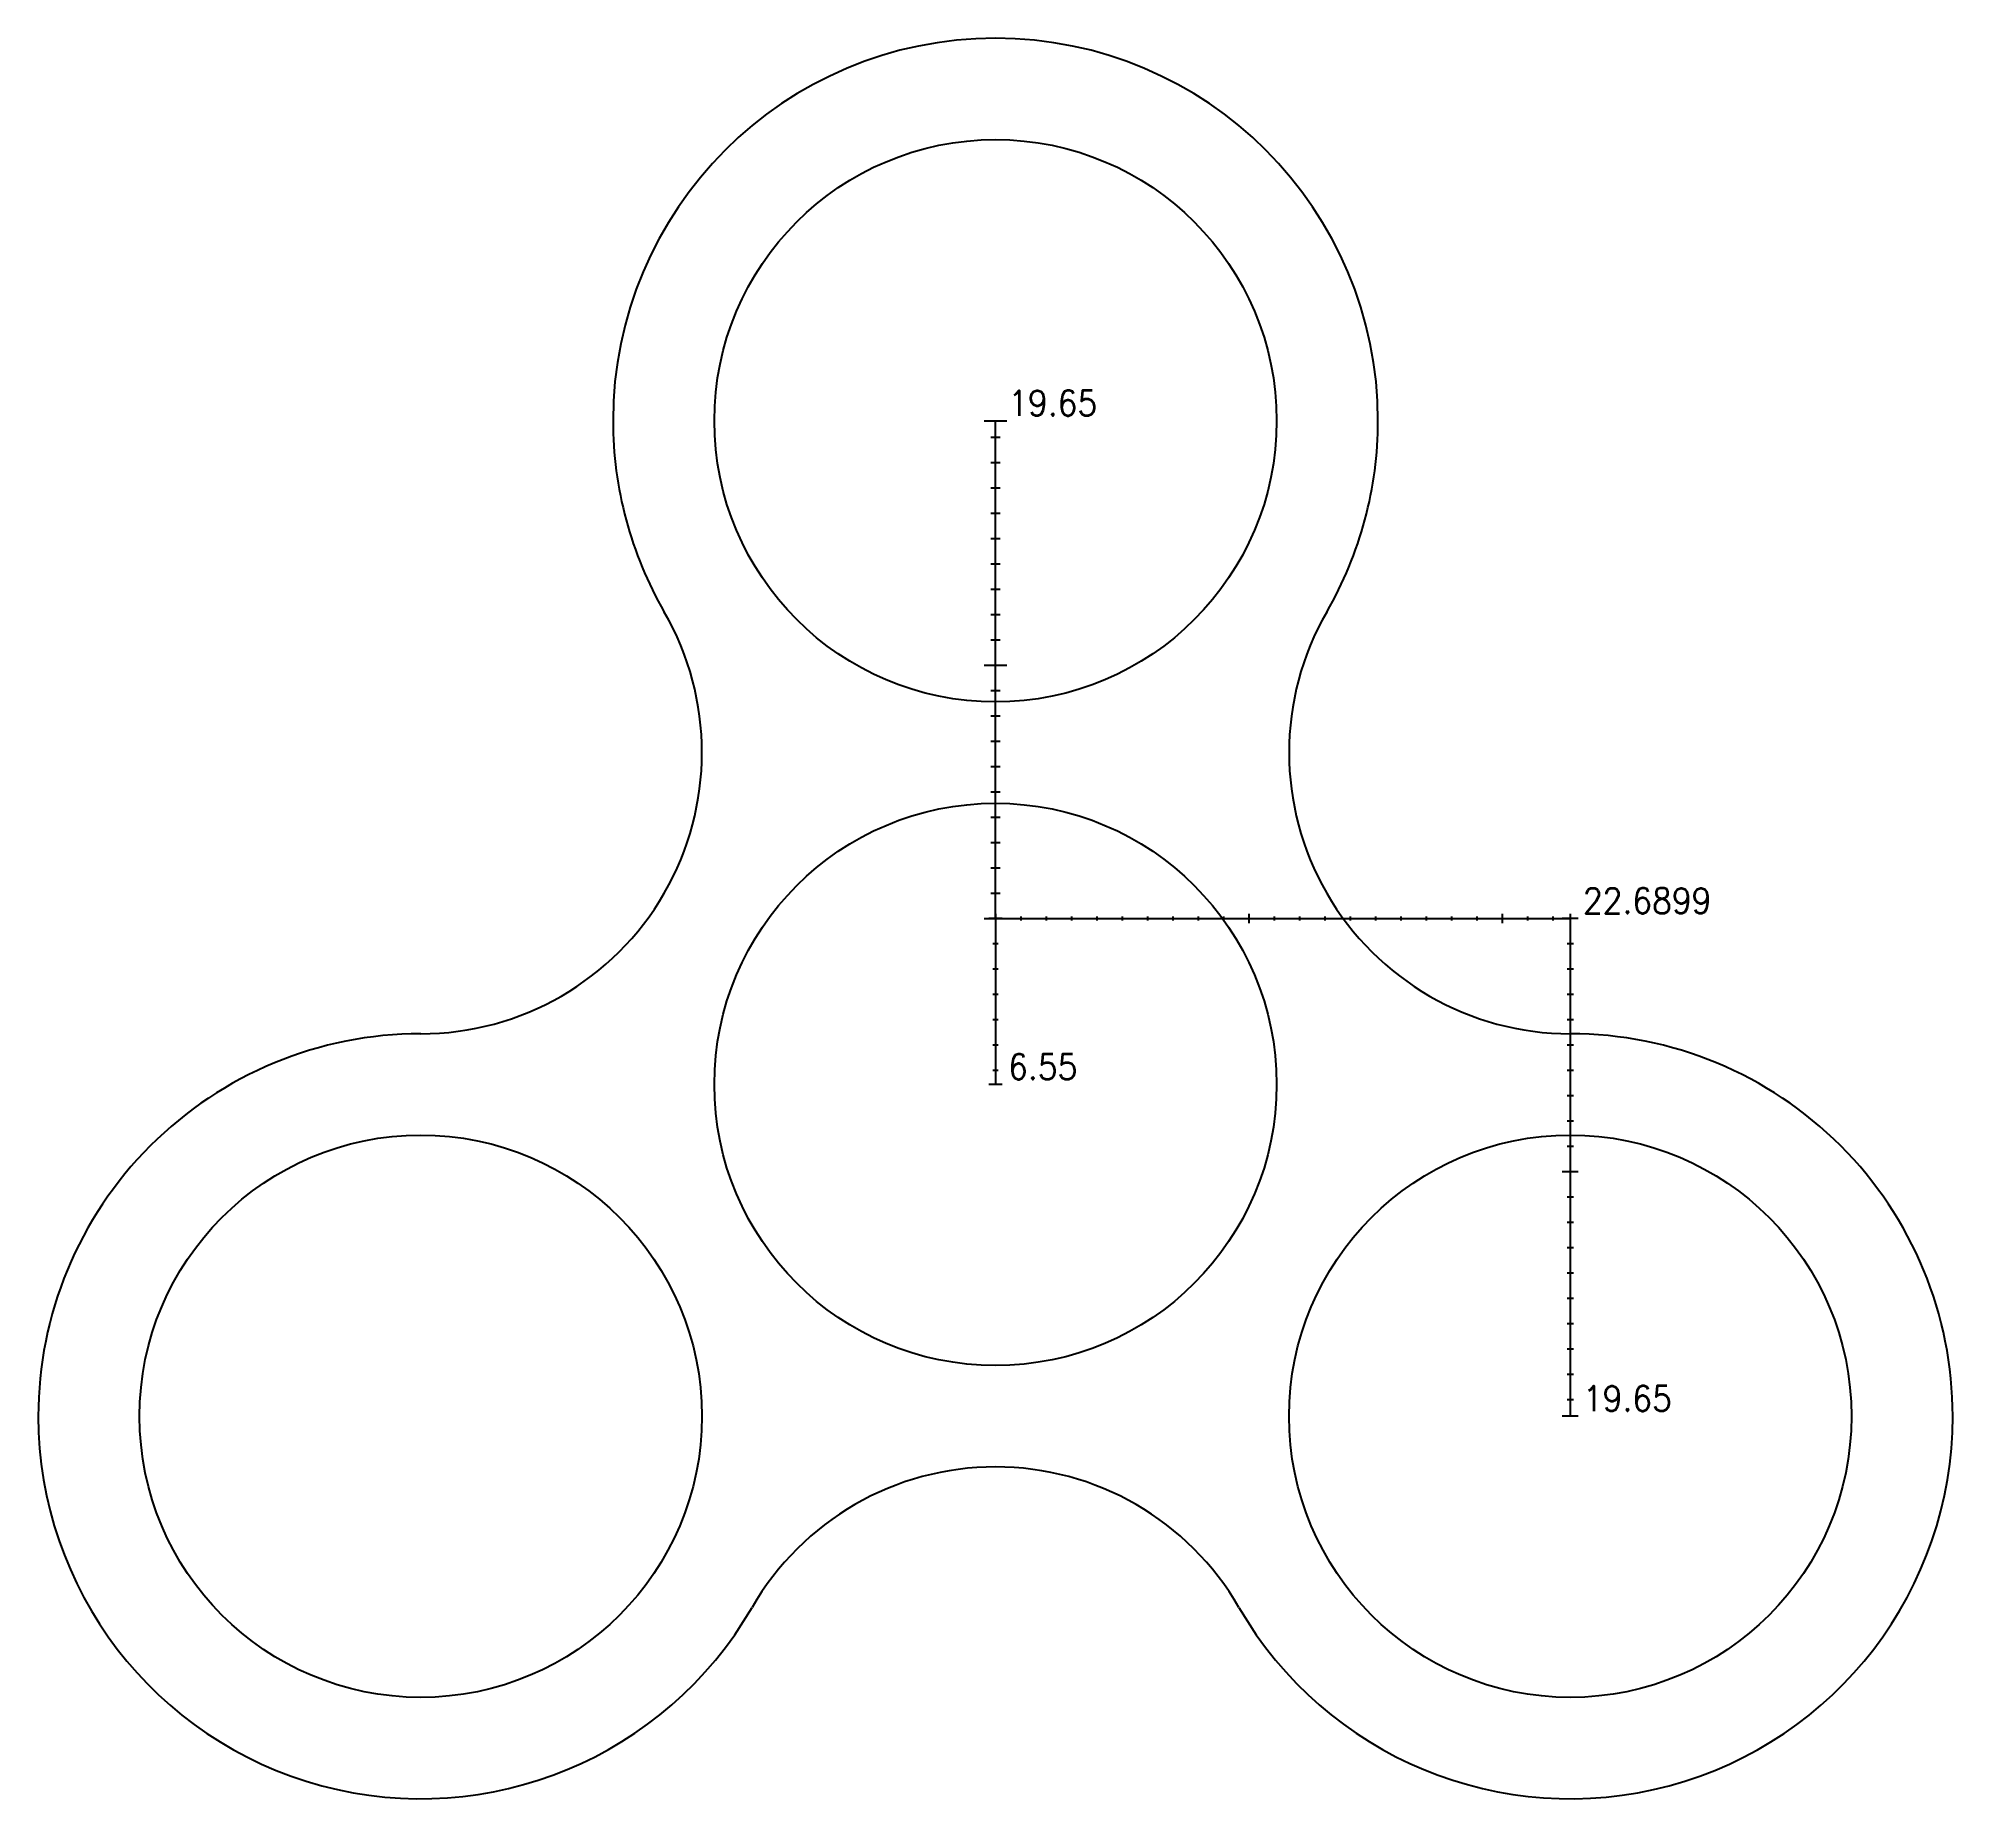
# Model space of a CAD drawing. Header units: millimetres. Extents: x -37.8 to 37.8, y -28.2 to 41.3.
import ezdxf

# ---------------------------------------------------------------- set-up
doc = ezdxf.new("R2010")
doc.units = ezdxf.units.MM
doc.layers.get('0').update_dxf_attribs({"lineweight": 25})
doc.layers.add('dimensions', color=3, linetype='Continuous', lineweight=25)
doc.layers.add('visible', color=16, linetype='Continuous', lineweight=25, true_color=0x800000)
doc.styles.add('textstyle3', font='')
doc.styles.get('textstyle3').set_extended_font_data('standard')

msp = doc.modelspace()

# ---------------------------------------------------------------- linework, layer by layer
for centre in [(0, 26.2), (0, 0), (-22.69, -13.1), (22.69, -13.1)]:
    msp.add_circle(centre, 11.1)
at = {"layer": 'dimensions'}
for p, q in [((-0.454, 26.2), (0.454, 26.2)), ((0, 6.55), (0, 26.2)), ((-0.181, 25.55), (0.181, 25.55)), ((-0.181, 24.55), (0.181, 24.55)), ((-0.181, 23.55), (0.181, 23.55)), ((-0.181, 22.55), (0.181, 22.55)), ((-0.181, 21.55), (0.181, 21.55)), ((-0.181, 20.55), (0.181, 20.55)), ((-0.181, 19.55), (0.181, 19.55)), ((-0.181, 18.55), (0.181, 18.55)), ((-0.181, 17.55), (0.181, 17.55)), ((-0.454, 16.55), (0.454, 16.55)), ((-0.181, 16.55), (0.181, 16.55)), ((-0.181, 15.55), (0.181, 15.55)), ((-0.181, 14.55), (0.181, 14.55)), ((0, 11.1), (0, 15.1)), ((-0.181, 13.55), (0.181, 13.55)), ((-0.181, 12.55), (0.181, 12.55)), ((-0.181, 11.55), (0.181, 11.55)), ((-0.181, 10.55), (0.181, 10.55)), ((-0.181, 9.55), (0.181, 9.55)), ((-0.181, 8.55), (0.181, 8.55)), ((-0.181, 7.55), (0.181, 7.55)), ((-0.454, 6.55), (0.454, 6.55)), ((0.262, 6.55), (-0.262, 6.55)), ((0, 6.732), (0, 6.368)), ((0, 6.55), (0, 0)), ((0, 6.55), (22.69, 6.55)), ((1, 6.623), (1, 6.477)), ((2, 6.623), (2, 6.477)), ((3, 6.623), (3, 6.477)), ((4, 6.623), (4, 6.477)), ((5, 6.623), (5, 6.477)), ((6, 6.623), (6, 6.477)), ((7, 6.623), (7, 6.477)), ((8, 6.623), (8, 6.477)), ((9, 6.623), (9, 6.477)), ((10, 6.732), (10, 6.368)), ((10, 6.623), (10, 6.477)), ((11, 6.623), (11, 6.477)), ((12, 6.623), (12, 6.477)), ((13, 6.623), (13, 6.477)), ((14, 6.623), (14, 6.477)), ((15, 6.623), (15, 6.477)), ((16, 6.623), (16, 6.477)), ((17, 6.623), (17, 6.477)), ((18, 6.623), (18, 6.477)), ((19, 6.623), (19, 6.477)), ((20, 6.732), (20, 6.368)), ((20, 6.623), (20, 6.477)), ((21, 6.623), (21, 6.477)), ((22, 6.623), (22, 6.477)), ((23.005, 6.55), (22.375, 6.55)), ((22.69, 6.732), (22.69, 6.368)), ((22.69, 6.55), (22.69, -13.1)), ((0.105, 5.55), (-0.105, 5.55)), ((22.816, 5.55), (22.564, 5.55)), ((0.105, 4.55), (-0.105, 4.55)), ((22.816, 4.55), (22.564, 4.55)), ((0.105, 3.55), (-0.105, 3.55)), ((22.816, 3.55), (22.564, 3.55)), ((0.105, 2.55), (-0.105, 2.55)), ((22.816, 2.55), (22.564, 2.55)), ((0.105, 1.55), (-0.105, 1.55)), ((22.816, 1.55), (22.564, 1.55)), ((0.262, 0), (-0.262, 0)), ((0.105, 0.55), (-0.105, 0.55)), ((22.816, 0.55), (22.564, 0.55)), ((22.816, -0.45), (22.564, -0.45)), ((22.816, -1.45), (22.564, -1.45)), ((22.816, -2.45), (22.564, -2.45)), ((23.005, -3.45), (22.375, -3.45)), ((22.816, -3.45), (22.564, -3.45)), ((22.816, -4.45), (22.564, -4.45)), ((22.816, -5.45), (22.564, -5.45)), ((22.816, -6.45), (22.564, -6.45)), ((22.816, -7.45), (22.564, -7.45)), ((22.816, -8.45), (22.564, -8.45)), ((22.816, -9.45), (22.564, -9.45)), ((22.816, -10.45), (22.564, -10.45)), ((22.816, -11.45), (22.564, -11.45)), ((22.816, -12.45), (22.564, -12.45)), ((23.005, -13.1), (22.375, -13.1))]:
    msp.add_line(p, q, dxfattribs=at)
at = {"layer": 'visible', "flags": 128}
for points in [[(13.077, 18.65, 0.131652), (15.1, 26.2, 1), (-15.1, 26.2, 0.131652), (-13.077, 18.65)], [(-22.69, 2, 0.414214), (-37.79, -13.1, 0.767327), (-9.613, -20.65)], [(9.613, -20.65, 0.767327), (37.79, -13.1, 0.414214), (22.69, 2)]]:
    msp.add_lwpolyline(points, format="xyb", dxfattribs=at)
at = {"layer": 'visible'}
for centre, start, end in [((-22.69, 13.1), 270, 30), ((22.69, 13.1), 150, 270), ((0, -26.2), 30, 150)]:
    msp.add_arc(centre, 11.1, start, end, dxfattribs=at)

# ---------------------------------------------------------------- texts
at = {"layer": 'dimensions', "char_height": 1, "attachment_point": 1, "style": 'textstyle3'}
for s, insert in [('19.65', (0.5, 27.4)), ('22.6899', (23.19, 7.75)), ('6.55', (0.5, 1.2)), ('19.65', (23.19, -11.9))]:
    msp.add_mtext(s, dxfattribs=dict(at, insert=insert))

doc.saveas('drawing.dxf')
